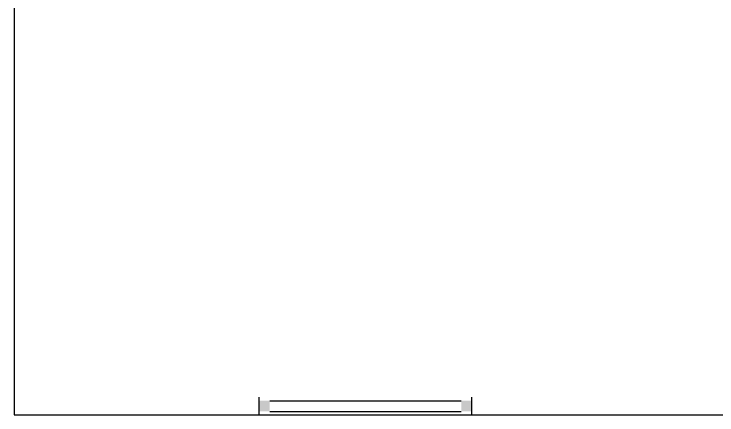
# Model space of a CAD drawing. Header units: millimetres. Extents: x -973 to 28250, y -35942 to 8545.
# Drawn here: x 0 to 3964, y 0 to 2260 of the extents above; entities that cross this region are included whole.
import ezdxf

# ---------------------------------------------------------------- set-up
doc = ezdxf.new("R2010")
doc.units = ezdxf.units.MM
for name, color, linetype in [('PENCERE', 10, 'Continuous'), ('R02_DUVAR', 7, 'Continuous'), ('R02_KOT', 4, 'Continuous')]:
    doc.layers.add(name, color=color, linetype=linetype)

# ---------------------------------------------------------------- blocks, each defined once
blk = doc.blocks.new('R02_SRC_P02')
at = {"layer": 'PENCERE', "color": 1}
for p, q in [((53839.87, 6703.82), (53839.87, 6713.82)), ((53959.87, 6703.82), (53959.87, 6713.82)), ((53845.87, 6711.82), (53953.87, 6711.82)), ((53845.87, 6705.82), (53953.87, 6705.82))]:
    blk.add_line(p, q, dxfattribs=at)
for points in [[(53839.87, 6705.82), (53845.87, 6705.82), (53839.87, 6711.82), (53845.87, 6711.82)], [(53959.87, 6705.82), (53953.87, 6705.82), (53959.87, 6711.82), (53953.87, 6711.82)]]:
    blk.add_solid(points, dxfattribs=at)
blk = doc.blocks.new('R02_CK_D02_H_1_1_M')
at = {"xscale": 10, "yscale": 10}
blk.add_blockref('R02_SRC_P02', (-538371.2443, -67038.23149), dxfattribs=at)

msp = doc.modelspace()

# ---------------------------------------------------------------- linework, layer by layer
at = {"layer": 'R02_KOT'}
for p, q in [((0, 6000, 2500), (0, 0, 2500)), ((0, 6000, 2800), (0, 0, 2800)), ((0, 0, 2500), (12500, 0, 2500)), ((0, 0, 2800), (12500, 0, 2800))]:
    msp.add_line(p, q, dxfattribs=at)

# ---------------------------------------------------------------- block references
at = {"layer": 'R02_DUVAR'}
for p in [(1355, 0), (1355, 0, 2820)]:
    msp.add_blockref('R02_CK_D02_H_1_1_M', p, dxfattribs=at)

doc.saveas('drawing.dxf')
